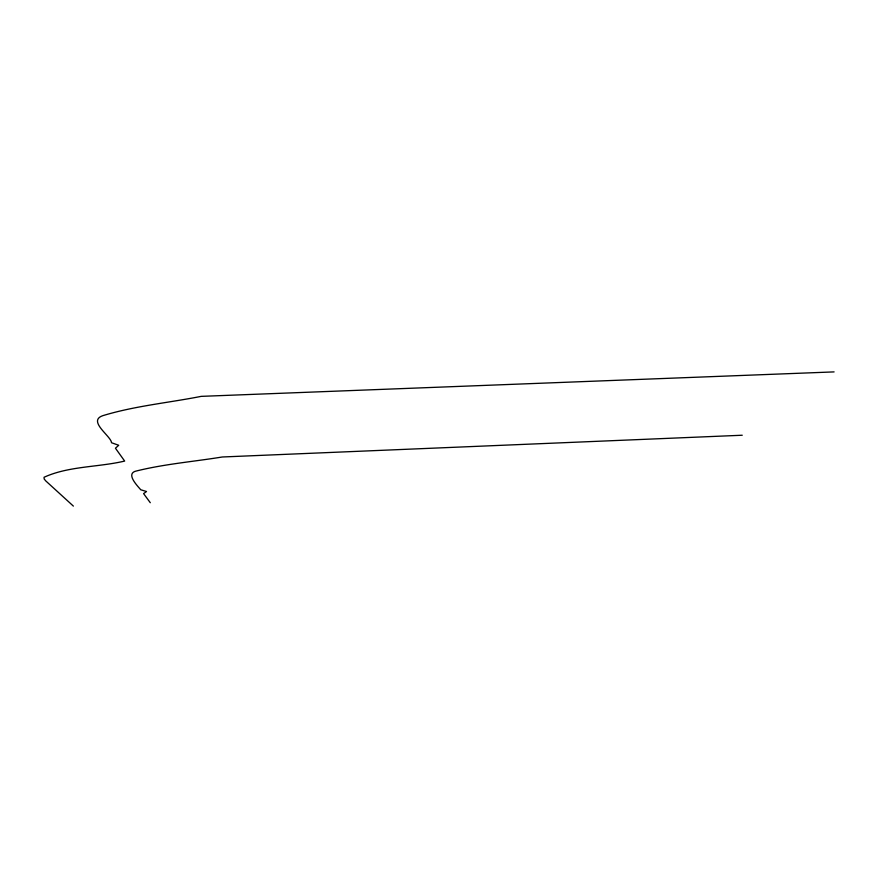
<?xml version="1.0" encoding="UTF-8"?>
<svg xmlns="http://www.w3.org/2000/svg" width="878" height="878" viewBox="0 0 878 878"><rect width="100%" height="100%" fill="white"/><g stroke="black" fill="none" stroke-linecap="round" stroke-linejoin="round"><path stroke-width="1.32" d="M742.25 435.236L222.299 456.988C193.895 461.608 165.009 463.957 137.023 470.838C124.731 473.001 137.264 485.611 140.743 489.759L146.538 491.515L143.586 493.612L150.292 502.721M834.1 371.899L201.216 396.362C168.477 402.826 134.828 405.899 102.825 415.667C87.065 421.023 111.341 436.3 111.495 442.721L118.717 445.278L115.446 448.219L124.665 461.071C98.314 467.326 68.693 465.977 44.054 477.27L44.174 478.971L45.755 480.903L73.379 506.101"/></g></svg>
